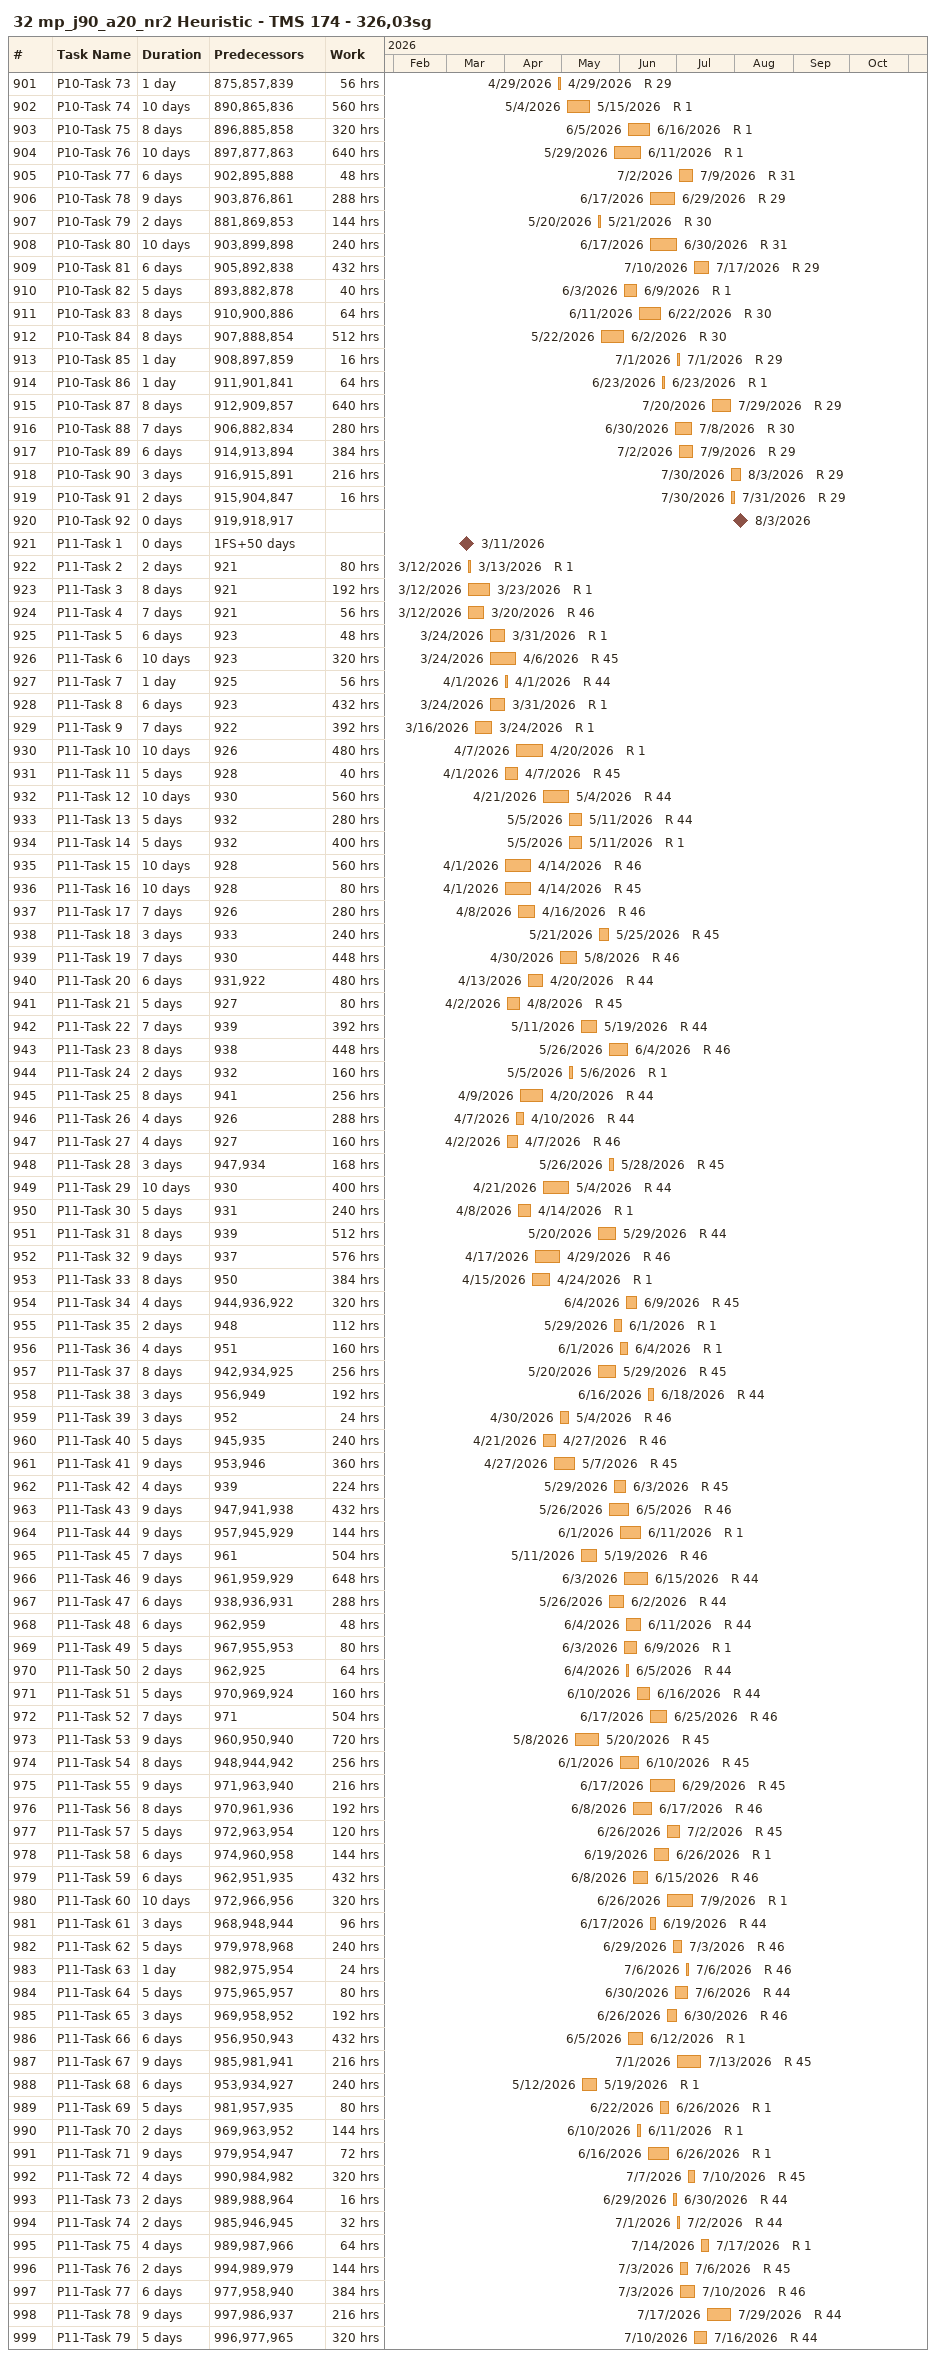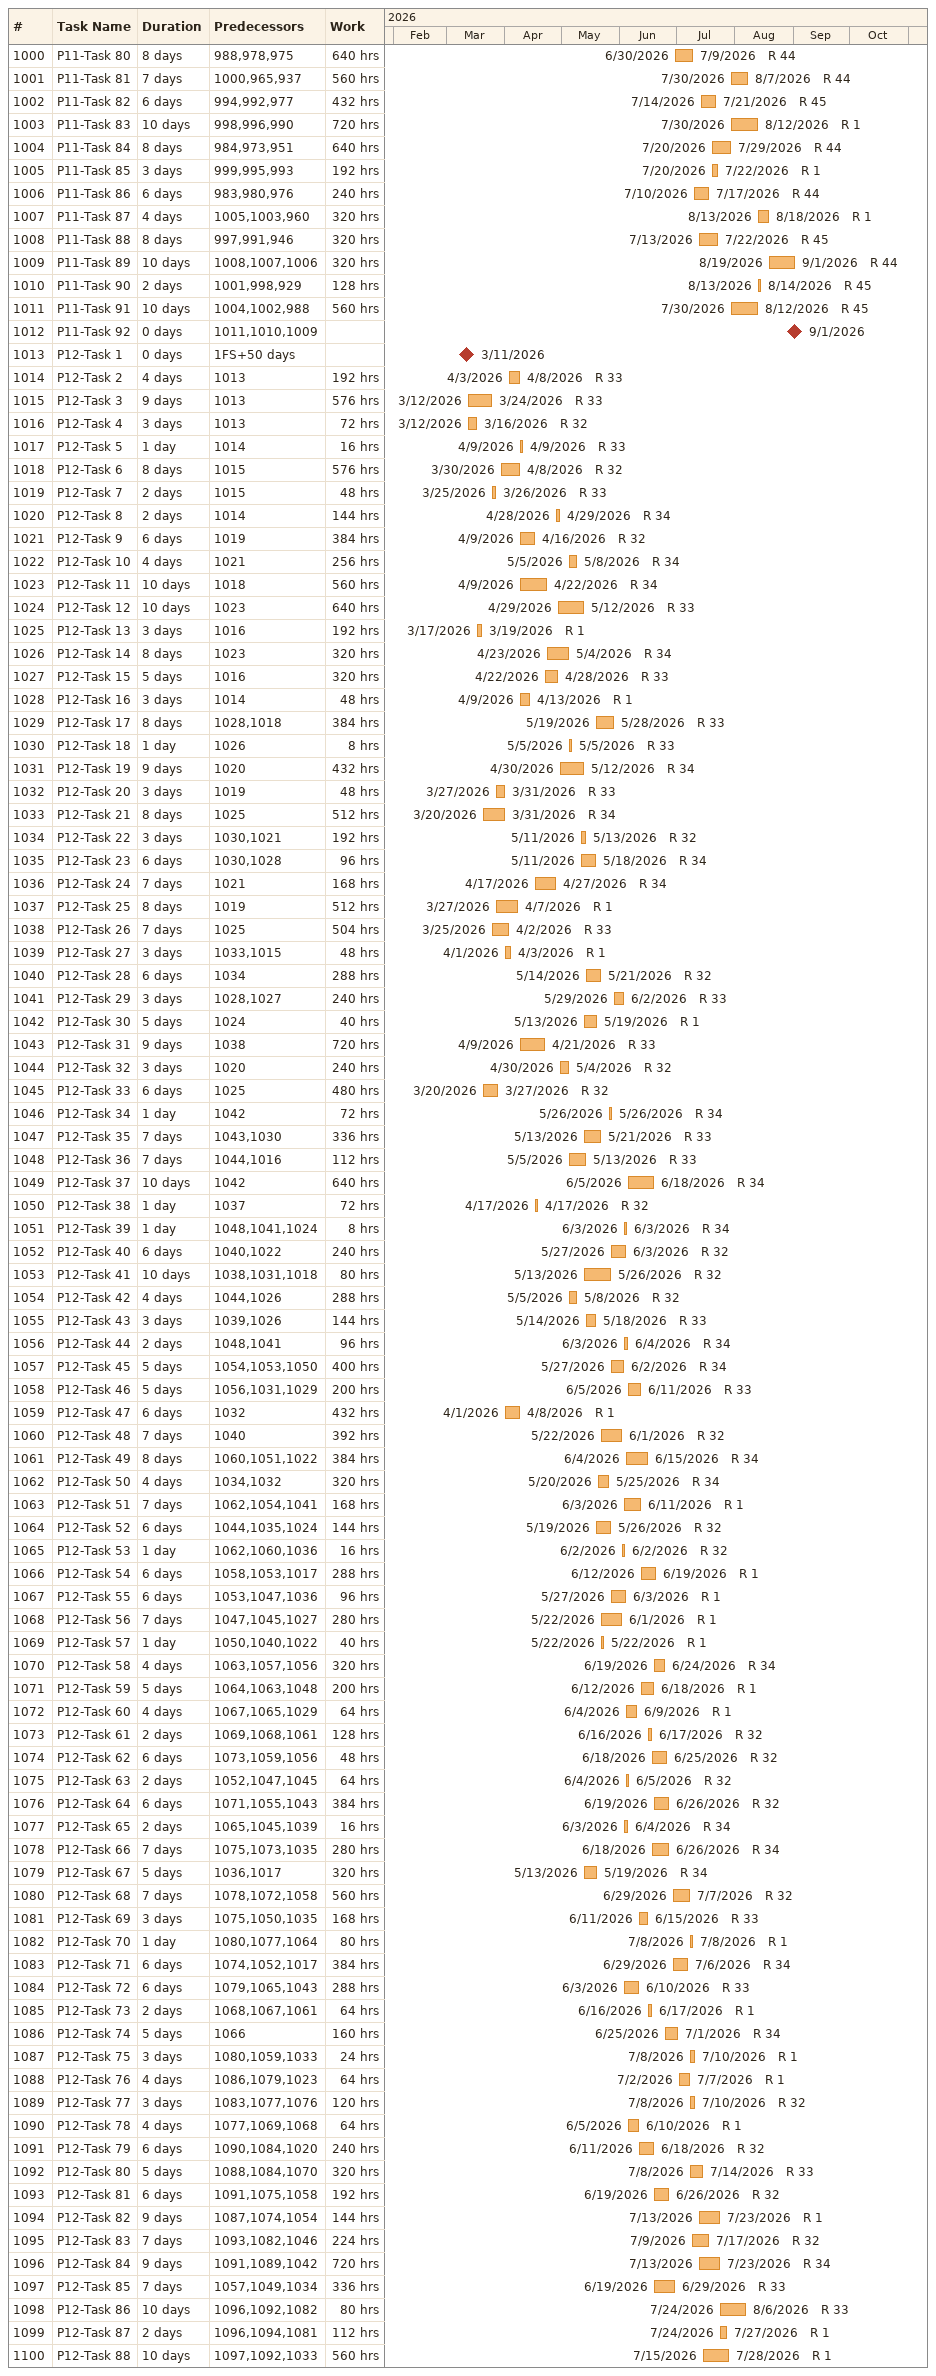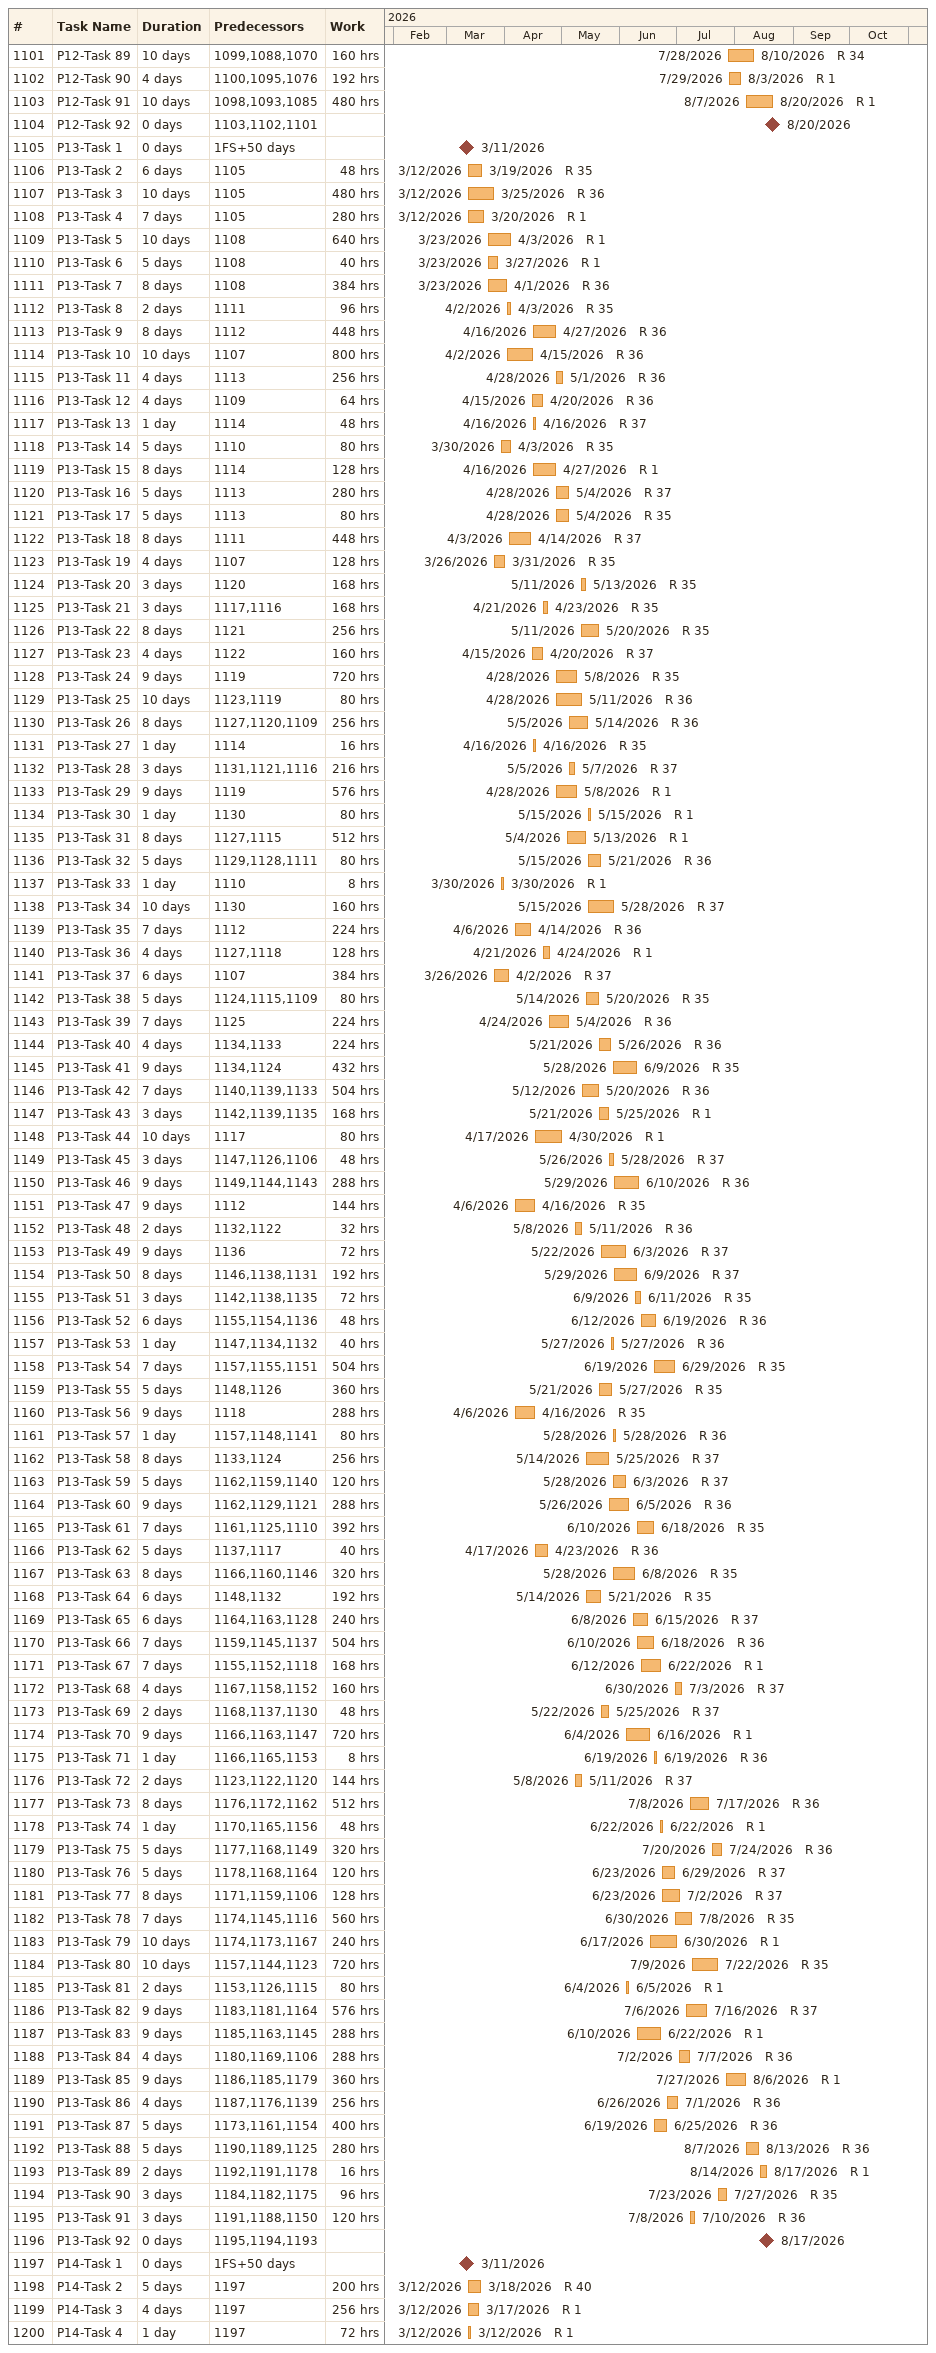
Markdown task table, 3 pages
32 mp_j90_a20_nr2 Heuristic - TMS 174 - 326,03sg

| ID | Task | Duration | Start | Finish | Predecessors | Resources | Work (h) |
|---|---|---|---|---|---|---|---|
| 901 | P10-Task 73 | 1d | 2026-04-29 | 2026-04-29 | 875, 857, 839 | R 29 | 56 |
| 902 | P10-Task 74 | 10d | 2026-05-04 | 2026-05-15 | 890, 865, 836 | R 1 | 560 |
| 903 | P10-Task 75 | 8d | 2026-06-05 | 2026-06-16 | 896, 885, 858 | R 1 | 320 |
| 904 | P10-Task 76 | 10d | 2026-05-29 | 2026-06-11 | 897, 877, 863 | R 1 | 640 |
| 905 | P10-Task 77 | 6d | 2026-07-02 | 2026-07-09 | 902, 895, 888 | R 31 | 48 |
| 906 | P10-Task 78 | 9d | 2026-06-17 | 2026-06-29 | 903, 876, 861 | R 29 | 288 |
| 907 | P10-Task 79 | 2d | 2026-05-20 | 2026-05-21 | 881, 869, 853 | R 30 | 144 |
| 908 | P10-Task 80 | 10d | 2026-06-17 | 2026-06-30 | 903, 899, 898 | R 31 | 240 |
| 909 | P10-Task 81 | 6d | 2026-07-10 | 2026-07-17 | 905, 892, 838 | R 29 | 432 |
| 910 | P10-Task 82 | 5d | 2026-06-03 | 2026-06-09 | 893, 882, 878 | R 1 | 40 |
| 911 | P10-Task 83 | 8d | 2026-06-11 | 2026-06-22 | 910, 900, 886 | R 30 | 64 |
| 912 | P10-Task 84 | 8d | 2026-05-22 | 2026-06-02 | 907, 888, 854 | R 30 | 512 |
| 913 | P10-Task 85 | 1d | 2026-07-01 | 2026-07-01 | 908, 897, 859 | R 29 | 16 |
| 914 | P10-Task 86 | 1d | 2026-06-23 | 2026-06-23 | 911, 901, 841 | R 1 | 64 |
| 915 | P10-Task 87 | 8d | 2026-07-20 | 2026-07-29 | 912, 909, 857 | R 29 | 640 |
| 916 | P10-Task 88 | 7d | 2026-06-30 | 2026-07-08 | 906, 882, 834 | R 30 | 280 |
| 917 | P10-Task 89 | 6d | 2026-07-02 | 2026-07-09 | 914, 913, 894 | R 29 | 384 |
| 918 | P10-Task 90 | 3d | 2026-07-30 | 2026-08-03 | 916, 915, 891 | R 29 | 216 |
| 919 | P10-Task 91 | 2d | 2026-07-30 | 2026-07-31 | 915, 904, 847 | R 29 | 16 |
| 920 | P10-Task 92 | 0d | 2026-08-03 | 2026-08-03 | 919, 918, 917 |  |  |
| 921 | P11-Task 1 | 0d | 2026-03-11 | 2026-03-11 | 1FS+50d |  |  |
| 922 | P11-Task 2 | 2d | 2026-03-12 | 2026-03-13 | 921 | R 1 | 80 |
| 923 | P11-Task 3 | 8d | 2026-03-12 | 2026-03-23 | 921 | R 1 | 192 |
| 924 | P11-Task 4 | 7d | 2026-03-12 | 2026-03-20 | 921 | R 46 | 56 |
| 925 | P11-Task 5 | 6d | 2026-03-24 | 2026-03-31 | 923 | R 1 | 48 |
| 926 | P11-Task 6 | 10d | 2026-03-24 | 2026-04-06 | 923 | R 45 | 320 |
| 927 | P11-Task 7 | 1d | 2026-04-01 | 2026-04-01 | 925 | R 44 | 56 |
| 928 | P11-Task 8 | 6d | 2026-03-24 | 2026-03-31 | 923 | R 1 | 432 |
| 929 | P11-Task 9 | 7d | 2026-03-16 | 2026-03-24 | 922 | R 1 | 392 |
| 930 | P11-Task 10 | 10d | 2026-04-07 | 2026-04-20 | 926 | R 1 | 480 |
| 931 | P11-Task 11 | 5d | 2026-04-01 | 2026-04-07 | 928 | R 45 | 40 |
| 932 | P11-Task 12 | 10d | 2026-04-21 | 2026-05-04 | 930 | R 44 | 560 |
| 933 | P11-Task 13 | 5d | 2026-05-05 | 2026-05-11 | 932 | R 44 | 280 |
| 934 | P11-Task 14 | 5d | 2026-05-05 | 2026-05-11 | 932 | R 1 | 400 |
| 935 | P11-Task 15 | 10d | 2026-04-01 | 2026-04-14 | 928 | R 46 | 560 |
| 936 | P11-Task 16 | 10d | 2026-04-01 | 2026-04-14 | 928 | R 45 | 80 |
| 937 | P11-Task 17 | 7d | 2026-04-08 | 2026-04-16 | 926 | R 46 | 280 |
| 938 | P11-Task 18 | 3d | 2026-05-21 | 2026-05-25 | 933 | R 45 | 240 |
| 939 | P11-Task 19 | 7d | 2026-04-30 | 2026-05-08 | 930 | R 46 | 448 |
| 940 | P11-Task 20 | 6d | 2026-04-13 | 2026-04-20 | 931, 922 | R 44 | 480 |
| 941 | P11-Task 21 | 5d | 2026-04-02 | 2026-04-08 | 927 | R 45 | 80 |
| 942 | P11-Task 22 | 7d | 2026-05-11 | 2026-05-19 | 939 | R 44 | 392 |
| 943 | P11-Task 23 | 8d | 2026-05-26 | 2026-06-04 | 938 | R 46 | 448 |
| 944 | P11-Task 24 | 2d | 2026-05-05 | 2026-05-06 | 932 | R 1 | 160 |
| 945 | P11-Task 25 | 8d | 2026-04-09 | 2026-04-20 | 941 | R 44 | 256 |
| 946 | P11-Task 26 | 4d | 2026-04-07 | 2026-04-10 | 926 | R 44 | 288 |
| 947 | P11-Task 27 | 4d | 2026-04-02 | 2026-04-07 | 927 | R 46 | 160 |
| 948 | P11-Task 28 | 3d | 2026-05-26 | 2026-05-28 | 947, 934 | R 45 | 168 |
| 949 | P11-Task 29 | 10d | 2026-04-21 | 2026-05-04 | 930 | R 44 | 400 |
| 950 | P11-Task 30 | 5d | 2026-04-08 | 2026-04-14 | 931 | R 1 | 240 |
| 951 | P11-Task 31 | 8d | 2026-05-20 | 2026-05-29 | 939 | R 44 | 512 |
| 952 | P11-Task 32 | 9d | 2026-04-17 | 2026-04-29 | 937 | R 46 | 576 |
| 953 | P11-Task 33 | 8d | 2026-04-15 | 2026-04-24 | 950 | R 1 | 384 |
| 954 | P11-Task 34 | 4d | 2026-06-04 | 2026-06-09 | 944, 936, 922 | R 45 | 320 |
| 955 | P11-Task 35 | 2d | 2026-05-29 | 2026-06-01 | 948 | R 1 | 112 |
| 956 | P11-Task 36 | 4d | 2026-06-01 | 2026-06-04 | 951 | R 1 | 160 |
| 957 | P11-Task 37 | 8d | 2026-05-20 | 2026-05-29 | 942, 934, 925 | R 45 | 256 |
| 958 | P11-Task 38 | 3d | 2026-06-16 | 2026-06-18 | 956, 949 | R 44 | 192 |
| 959 | P11-Task 39 | 3d | 2026-04-30 | 2026-05-04 | 952 | R 46 | 24 |
| 960 | P11-Task 40 | 5d | 2026-04-21 | 2026-04-27 | 945, 935 | R 46 | 240 |
| 961 | P11-Task 41 | 9d | 2026-04-27 | 2026-05-07 | 953, 946 | R 45 | 360 |
| 962 | P11-Task 42 | 4d | 2026-05-29 | 2026-06-03 | 939 | R 45 | 224 |
| 963 | P11-Task 43 | 9d | 2026-05-26 | 2026-06-05 | 947, 941, 938 | R 46 | 432 |
| 964 | P11-Task 44 | 9d | 2026-06-01 | 2026-06-11 | 957, 945, 929 | R 1 | 144 |
| 965 | P11-Task 45 | 7d | 2026-05-11 | 2026-05-19 | 961 | R 46 | 504 |
| 966 | P11-Task 46 | 9d | 2026-06-03 | 2026-06-15 | 961, 959, 929 | R 44 | 648 |
| 967 | P11-Task 47 | 6d | 2026-05-26 | 2026-06-02 | 938, 936, 931 | R 44 | 288 |
| 968 | P11-Task 48 | 6d | 2026-06-04 | 2026-06-11 | 962, 959 | R 44 | 48 |
| 969 | P11-Task 49 | 5d | 2026-06-03 | 2026-06-09 | 967, 955, 953 | R 1 | 80 |
| 970 | P11-Task 50 | 2d | 2026-06-04 | 2026-06-05 | 962, 925 | R 44 | 64 |
| 971 | P11-Task 51 | 5d | 2026-06-10 | 2026-06-16 | 970, 969, 924 | R 44 | 160 |
| 972 | P11-Task 52 | 7d | 2026-06-17 | 2026-06-25 | 971 | R 46 | 504 |
| 973 | P11-Task 53 | 9d | 2026-05-08 | 2026-05-20 | 960, 950, 940 | R 45 | 720 |
| 974 | P11-Task 54 | 8d | 2026-06-01 | 2026-06-10 | 948, 944, 942 | R 45 | 256 |
| 975 | P11-Task 55 | 9d | 2026-06-17 | 2026-06-29 | 971, 963, 940 | R 45 | 216 |
| 976 | P11-Task 56 | 8d | 2026-06-08 | 2026-06-17 | 970, 961, 936 | R 46 | 192 |
| 977 | P11-Task 57 | 5d | 2026-06-26 | 2026-07-02 | 972, 963, 954 | R 45 | 120 |
| 978 | P11-Task 58 | 6d | 2026-06-19 | 2026-06-26 | 974, 960, 958 | R 1 | 144 |
| 979 | P11-Task 59 | 6d | 2026-06-08 | 2026-06-15 | 962, 951, 935 | R 46 | 432 |
| 980 | P11-Task 60 | 10d | 2026-06-26 | 2026-07-09 | 972, 966, 956 | R 1 | 320 |
| 981 | P11-Task 61 | 3d | 2026-06-17 | 2026-06-19 | 968, 948, 944 | R 44 | 96 |
| 982 | P11-Task 62 | 5d | 2026-06-29 | 2026-07-03 | 979, 978, 968 | R 46 | 240 |
| 983 | P11-Task 63 | 1d | 2026-07-06 | 2026-07-06 | 982, 975, 954 | R 46 | 24 |
| 984 | P11-Task 64 | 5d | 2026-06-30 | 2026-07-06 | 975, 965, 957 | R 44 | 80 |
| 985 | P11-Task 65 | 3d | 2026-06-26 | 2026-06-30 | 969, 958, 952 | R 46 | 192 |
| 986 | P11-Task 66 | 6d | 2026-06-05 | 2026-06-12 | 956, 950, 943 | R 1 | 432 |
| 987 | P11-Task 67 | 9d | 2026-07-01 | 2026-07-13 | 985, 981, 941 | R 45 | 216 |
| 988 | P11-Task 68 | 6d | 2026-05-12 | 2026-05-19 | 953, 934, 927 | R 1 | 240 |
| 989 | P11-Task 69 | 5d | 2026-06-22 | 2026-06-26 | 981, 957, 935 | R 1 | 80 |
| 990 | P11-Task 70 | 2d | 2026-06-10 | 2026-06-11 | 969, 963, 952 | R 1 | 144 |
| 991 | P11-Task 71 | 9d | 2026-06-16 | 2026-06-26 | 979, 954, 947 | R 1 | 72 |
| 992 | P11-Task 72 | 4d | 2026-07-07 | 2026-07-10 | 990, 984, 982 | R 45 | 320 |
| 993 | P11-Task 73 | 2d | 2026-06-29 | 2026-06-30 | 989, 988, 964 | R 44 | 16 |
| 994 | P11-Task 74 | 2d | 2026-07-01 | 2026-07-02 | 985, 946, 945 | R 44 | 32 |
| 995 | P11-Task 75 | 4d | 2026-07-14 | 2026-07-17 | 989, 987, 966 | R 1 | 64 |
| 996 | P11-Task 76 | 2d | 2026-07-03 | 2026-07-06 | 994, 989, 979 | R 45 | 144 |
| 997 | P11-Task 77 | 6d | 2026-07-03 | 2026-07-10 | 977, 958, 940 | R 46 | 384 |
| 998 | P11-Task 78 | 9d | 2026-07-17 | 2026-07-29 | 997, 986, 937 | R 44 | 216 |
| 999 | P11-Task 79 | 5d | 2026-07-10 | 2026-07-16 | 996, 977, 965 | R 44 | 320 |
| 1000 | P11-Task 80 | 8d | 2026-06-30 | 2026-07-09 | 988, 978, 975 | R 44 | 640 |
| 1001 | P11-Task 81 | 7d | 2026-07-30 | 2026-08-07 | 1000, 965, 937 | R 44 | 560 |
| 1002 | P11-Task 82 | 6d | 2026-07-14 | 2026-07-21 | 994, 992, 977 | R 45 | 432 |
| 1003 | P11-Task 83 | 10d | 2026-07-30 | 2026-08-12 | 998, 996, 990 | R 1 | 720 |
| 1004 | P11-Task 84 | 8d | 2026-07-20 | 2026-07-29 | 984, 973, 951 | R 44 | 640 |
| 1005 | P11-Task 85 | 3d | 2026-07-20 | 2026-07-22 | 999, 995, 993 | R 1 | 192 |
| 1006 | P11-Task 86 | 6d | 2026-07-10 | 2026-07-17 | 983, 980, 976 | R 44 | 240 |
| 1007 | P11-Task 87 | 4d | 2026-08-13 | 2026-08-18 | 1005, 1003, 960 | R 1 | 320 |
| 1008 | P11-Task 88 | 8d | 2026-07-13 | 2026-07-22 | 997, 991, 946 | R 45 | 320 |
| 1009 | P11-Task 89 | 10d | 2026-08-19 | 2026-09-01 | 1008, 1007, 1006 | R 44 | 320 |
| 1010 | P11-Task 90 | 2d | 2026-08-13 | 2026-08-14 | 1001, 998, 929 | R 45 | 128 |
| 1011 | P11-Task 91 | 10d | 2026-07-30 | 2026-08-12 | 1004, 1002, 988 | R 45 | 560 |
| 1012 | P11-Task 92 | 0d | 2026-09-01 | 2026-09-01 | 1011, 1010, 1009 |  |  |
| 1013 | P12-Task 1 | 0d | 2026-03-11 | 2026-03-11 | 1FS+50d |  |  |
| 1014 | P12-Task 2 | 4d | 2026-04-03 | 2026-04-08 | 1013 | R 33 | 192 |
| 1015 | P12-Task 3 | 9d | 2026-03-12 | 2026-03-24 | 1013 | R 33 | 576 |
| 1016 | P12-Task 4 | 3d | 2026-03-12 | 2026-03-16 | 1013 | R 32 | 72 |
| 1017 | P12-Task 5 | 1d | 2026-04-09 | 2026-04-09 | 1014 | R 33 | 16 |
| 1018 | P12-Task 6 | 8d | 2026-03-30 | 2026-04-08 | 1015 | R 32 | 576 |
| 1019 | P12-Task 7 | 2d | 2026-03-25 | 2026-03-26 | 1015 | R 33 | 48 |
| 1020 | P12-Task 8 | 2d | 2026-04-28 | 2026-04-29 | 1014 | R 34 | 144 |
| 1021 | P12-Task 9 | 6d | 2026-04-09 | 2026-04-16 | 1019 | R 32 | 384 |
| 1022 | P12-Task 10 | 4d | 2026-05-05 | 2026-05-08 | 1021 | R 34 | 256 |
| 1023 | P12-Task 11 | 10d | 2026-04-09 | 2026-04-22 | 1018 | R 34 | 560 |
| 1024 | P12-Task 12 | 10d | 2026-04-29 | 2026-05-12 | 1023 | R 33 | 640 |
| 1025 | P12-Task 13 | 3d | 2026-03-17 | 2026-03-19 | 1016 | R 1 | 192 |
| 1026 | P12-Task 14 | 8d | 2026-04-23 | 2026-05-04 | 1023 | R 34 | 320 |
| 1027 | P12-Task 15 | 5d | 2026-04-22 | 2026-04-28 | 1016 | R 33 | 320 |
| 1028 | P12-Task 16 | 3d | 2026-04-09 | 2026-04-13 | 1014 | R 1 | 48 |
| 1029 | P12-Task 17 | 8d | 2026-05-19 | 2026-05-28 | 1028, 1018 | R 33 | 384 |
| 1030 | P12-Task 18 | 1d | 2026-05-05 | 2026-05-05 | 1026 | R 33 | 8 |
| 1031 | P12-Task 19 | 9d | 2026-04-30 | 2026-05-12 | 1020 | R 34 | 432 |
| 1032 | P12-Task 20 | 3d | 2026-03-27 | 2026-03-31 | 1019 | R 33 | 48 |
| 1033 | P12-Task 21 | 8d | 2026-03-20 | 2026-03-31 | 1025 | R 34 | 512 |
| 1034 | P12-Task 22 | 3d | 2026-05-11 | 2026-05-13 | 1030, 1021 | R 32 | 192 |
| 1035 | P12-Task 23 | 6d | 2026-05-11 | 2026-05-18 | 1030, 1028 | R 34 | 96 |
| 1036 | P12-Task 24 | 7d | 2026-04-17 | 2026-04-27 | 1021 | R 34 | 168 |
| 1037 | P12-Task 25 | 8d | 2026-03-27 | 2026-04-07 | 1019 | R 1 | 512 |
| 1038 | P12-Task 26 | 7d | 2026-03-25 | 2026-04-02 | 1025 | R 33 | 504 |
| 1039 | P12-Task 27 | 3d | 2026-04-01 | 2026-04-03 | 1033, 1015 | R 1 | 48 |
| 1040 | P12-Task 28 | 6d | 2026-05-14 | 2026-05-21 | 1034 | R 32 | 288 |
| 1041 | P12-Task 29 | 3d | 2026-05-29 | 2026-06-02 | 1028, 1027 | R 33 | 240 |
| 1042 | P12-Task 30 | 5d | 2026-05-13 | 2026-05-19 | 1024 | R 1 | 40 |
| 1043 | P12-Task 31 | 9d | 2026-04-09 | 2026-04-21 | 1038 | R 33 | 720 |
| 1044 | P12-Task 32 | 3d | 2026-04-30 | 2026-05-04 | 1020 | R 32 | 240 |
| 1045 | P12-Task 33 | 6d | 2026-03-20 | 2026-03-27 | 1025 | R 32 | 480 |
| 1046 | P12-Task 34 | 1d | 2026-05-26 | 2026-05-26 | 1042 | R 34 | 72 |
| 1047 | P12-Task 35 | 7d | 2026-05-13 | 2026-05-21 | 1043, 1030 | R 33 | 336 |
| 1048 | P12-Task 36 | 7d | 2026-05-05 | 2026-05-13 | 1044, 1016 | R 33 | 112 |
| 1049 | P12-Task 37 | 10d | 2026-06-05 | 2026-06-18 | 1042 | R 34 | 640 |
| 1050 | P12-Task 38 | 1d | 2026-04-17 | 2026-04-17 | 1037 | R 32 | 72 |
| 1051 | P12-Task 39 | 1d | 2026-06-03 | 2026-06-03 | 1048, 1041, 1024 | R 34 | 8 |
| 1052 | P12-Task 40 | 6d | 2026-05-27 | 2026-06-03 | 1040, 1022 | R 32 | 240 |
| 1053 | P12-Task 41 | 10d | 2026-05-13 | 2026-05-26 | 1038, 1031, 1018 | R 32 | 80 |
| 1054 | P12-Task 42 | 4d | 2026-05-05 | 2026-05-08 | 1044, 1026 | R 32 | 288 |
| 1055 | P12-Task 43 | 3d | 2026-05-14 | 2026-05-18 | 1039, 1026 | R 33 | 144 |
| 1056 | P12-Task 44 | 2d | 2026-06-03 | 2026-06-04 | 1048, 1041 | R 34 | 96 |
| 1057 | P12-Task 45 | 5d | 2026-05-27 | 2026-06-02 | 1054, 1053, 1050 | R 34 | 400 |
| 1058 | P12-Task 46 | 5d | 2026-06-05 | 2026-06-11 | 1056, 1031, 1029 | R 33 | 200 |
| 1059 | P12-Task 47 | 6d | 2026-04-01 | 2026-04-08 | 1032 | R 1 | 432 |
| 1060 | P12-Task 48 | 7d | 2026-05-22 | 2026-06-01 | 1040 | R 32 | 392 |
| 1061 | P12-Task 49 | 8d | 2026-06-04 | 2026-06-15 | 1060, 1051, 1022 | R 34 | 384 |
| 1062 | P12-Task 50 | 4d | 2026-05-20 | 2026-05-25 | 1034, 1032 | R 34 | 320 |
| 1063 | P12-Task 51 | 7d | 2026-06-03 | 2026-06-11 | 1062, 1054, 1041 | R 1 | 168 |
| 1064 | P12-Task 52 | 6d | 2026-05-19 | 2026-05-26 | 1044, 1035, 1024 | R 32 | 144 |
| 1065 | P12-Task 53 | 1d | 2026-06-02 | 2026-06-02 | 1062, 1060, 1036 | R 32 | 16 |
| 1066 | P12-Task 54 | 6d | 2026-06-12 | 2026-06-19 | 1058, 1053, 1017 | R 1 | 288 |
| 1067 | P12-Task 55 | 6d | 2026-05-27 | 2026-06-03 | 1053, 1047, 1036 | R 1 | 96 |
| 1068 | P12-Task 56 | 7d | 2026-05-22 | 2026-06-01 | 1047, 1045, 1027 | R 1 | 280 |
| 1069 | P12-Task 57 | 1d | 2026-05-22 | 2026-05-22 | 1050, 1040, 1022 | R 1 | 40 |
| 1070 | P12-Task 58 | 4d | 2026-06-19 | 2026-06-24 | 1063, 1057, 1056 | R 34 | 320 |
| 1071 | P12-Task 59 | 5d | 2026-06-12 | 2026-06-18 | 1064, 1063, 1048 | R 1 | 200 |
| 1072 | P12-Task 60 | 4d | 2026-06-04 | 2026-06-09 | 1067, 1065, 1029 | R 1 | 64 |
| 1073 | P12-Task 61 | 2d | 2026-06-16 | 2026-06-17 | 1069, 1068, 1061 | R 32 | 128 |
| 1074 | P12-Task 62 | 6d | 2026-06-18 | 2026-06-25 | 1073, 1059, 1056 | R 32 | 48 |
| 1075 | P12-Task 63 | 2d | 2026-06-04 | 2026-06-05 | 1052, 1047, 1045 | R 32 | 64 |
| 1076 | P12-Task 64 | 6d | 2026-06-19 | 2026-06-26 | 1071, 1055, 1043 | R 32 | 384 |
| 1077 | P12-Task 65 | 2d | 2026-06-03 | 2026-06-04 | 1065, 1045, 1039 | R 34 | 16 |
| 1078 | P12-Task 66 | 7d | 2026-06-18 | 2026-06-26 | 1075, 1073, 1035 | R 34 | 280 |
| 1079 | P12-Task 67 | 5d | 2026-05-13 | 2026-05-19 | 1036, 1017 | R 34 | 320 |
| 1080 | P12-Task 68 | 7d | 2026-06-29 | 2026-07-07 | 1078, 1072, 1058 | R 32 | 560 |
| 1081 | P12-Task 69 | 3d | 2026-06-11 | 2026-06-15 | 1075, 1050, 1035 | R 33 | 168 |
| 1082 | P12-Task 70 | 1d | 2026-07-08 | 2026-07-08 | 1080, 1077, 1064 | R 1 | 80 |
| 1083 | P12-Task 71 | 6d | 2026-06-29 | 2026-07-06 | 1074, 1052, 1017 | R 34 | 384 |
| 1084 | P12-Task 72 | 6d | 2026-06-03 | 2026-06-10 | 1079, 1065, 1043 | R 33 | 288 |
| 1085 | P12-Task 73 | 2d | 2026-06-16 | 2026-06-17 | 1068, 1067, 1061 | R 1 | 64 |
| 1086 | P12-Task 74 | 5d | 2026-06-25 | 2026-07-01 | 1066 | R 34 | 160 |
| 1087 | P12-Task 75 | 3d | 2026-07-08 | 2026-07-10 | 1080, 1059, 1033 | R 1 | 24 |
| 1088 | P12-Task 76 | 4d | 2026-07-02 | 2026-07-07 | 1086, 1079, 1023 | R 1 | 64 |
| 1089 | P12-Task 77 | 3d | 2026-07-08 | 2026-07-10 | 1083, 1077, 1076 | R 32 | 120 |
| 1090 | P12-Task 78 | 4d | 2026-06-05 | 2026-06-10 | 1077, 1069, 1068 | R 1 | 64 |
| 1091 | P12-Task 79 | 6d | 2026-06-11 | 2026-06-18 | 1090, 1084, 1020 | R 32 | 240 |
| 1092 | P12-Task 80 | 5d | 2026-07-08 | 2026-07-14 | 1088, 1084, 1070 | R 33 | 320 |
| 1093 | P12-Task 81 | 6d | 2026-06-19 | 2026-06-26 | 1091, 1075, 1058 | R 32 | 192 |
| 1094 | P12-Task 82 | 9d | 2026-07-13 | 2026-07-23 | 1087, 1074, 1054 | R 1 | 144 |
| 1095 | P12-Task 83 | 7d | 2026-07-09 | 2026-07-17 | 1093, 1082, 1046 | R 32 | 224 |
| 1096 | P12-Task 84 | 9d | 2026-07-13 | 2026-07-23 | 1091, 1089, 1042 | R 34 | 720 |
| 1097 | P12-Task 85 | 7d | 2026-06-19 | 2026-06-29 | 1057, 1049, 1034 | R 33 | 336 |
| 1098 | P12-Task 86 | 10d | 2026-07-24 | 2026-08-06 | 1096, 1092, 1082 | R 33 | 80 |
| 1099 | P12-Task 87 | 2d | 2026-07-24 | 2026-07-27 | 1096, 1094, 1081 | R 1 | 112 |
| 1100 | P12-Task 88 | 10d | 2026-07-15 | 2026-07-28 | 1097, 1092, 1033 | R 1 | 560 |
| 1101 | P12-Task 89 | 10d | 2026-07-28 | 2026-08-10 | 1099, 1088, 1070 | R 34 | 160 |
| 1102 | P12-Task 90 | 4d | 2026-07-29 | 2026-08-03 | 1100, 1095, 1076 | R 1 | 192 |
| 1103 | P12-Task 91 | 10d | 2026-08-07 | 2026-08-20 | 1098, 1093, 1085 | R 1 | 480 |
| 1104 | P12-Task 92 | 0d | 2026-08-20 | 2026-08-20 | 1103, 1102, 1101 |  |  |
| 1105 | P13-Task 1 | 0d | 2026-03-11 | 2026-03-11 | 1FS+50d |  |  |
| 1106 | P13-Task 2 | 6d | 2026-03-12 | 2026-03-19 | 1105 | R 35 | 48 |
| 1107 | P13-Task 3 | 10d | 2026-03-12 | 2026-03-25 | 1105 | R 36 | 480 |
| 1108 | P13-Task 4 | 7d | 2026-03-12 | 2026-03-20 | 1105 | R 1 | 280 |
| 1109 | P13-Task 5 | 10d | 2026-03-23 | 2026-04-03 | 1108 | R 1 | 640 |
| 1110 | P13-Task 6 | 5d | 2026-03-23 | 2026-03-27 | 1108 | R 1 | 40 |
| 1111 | P13-Task 7 | 8d | 2026-03-23 | 2026-04-01 | 1108 | R 36 | 384 |
| 1112 | P13-Task 8 | 2d | 2026-04-02 | 2026-04-03 | 1111 | R 35 | 96 |
| 1113 | P13-Task 9 | 8d | 2026-04-16 | 2026-04-27 | 1112 | R 36 | 448 |
| 1114 | P13-Task 10 | 10d | 2026-04-02 | 2026-04-15 | 1107 | R 36 | 800 |
| 1115 | P13-Task 11 | 4d | 2026-04-28 | 2026-05-01 | 1113 | R 36 | 256 |
| 1116 | P13-Task 12 | 4d | 2026-04-15 | 2026-04-20 | 1109 | R 36 | 64 |
| 1117 | P13-Task 13 | 1d | 2026-04-16 | 2026-04-16 | 1114 | R 37 | 48 |
| 1118 | P13-Task 14 | 5d | 2026-03-30 | 2026-04-03 | 1110 | R 35 | 80 |
| 1119 | P13-Task 15 | 8d | 2026-04-16 | 2026-04-27 | 1114 | R 1 | 128 |
| 1120 | P13-Task 16 | 5d | 2026-04-28 | 2026-05-04 | 1113 | R 37 | 280 |
| 1121 | P13-Task 17 | 5d | 2026-04-28 | 2026-05-04 | 1113 | R 35 | 80 |
| 1122 | P13-Task 18 | 8d | 2026-04-03 | 2026-04-14 | 1111 | R 37 | 448 |
| 1123 | P13-Task 19 | 4d | 2026-03-26 | 2026-03-31 | 1107 | R 35 | 128 |
| 1124 | P13-Task 20 | 3d | 2026-05-11 | 2026-05-13 | 1120 | R 35 | 168 |
| 1125 | P13-Task 21 | 3d | 2026-04-21 | 2026-04-23 | 1117, 1116 | R 35 | 168 |
| 1126 | P13-Task 22 | 8d | 2026-05-11 | 2026-05-20 | 1121 | R 35 | 256 |
| 1127 | P13-Task 23 | 4d | 2026-04-15 | 2026-04-20 | 1122 | R 37 | 160 |
| 1128 | P13-Task 24 | 9d | 2026-04-28 | 2026-05-08 | 1119 | R 35 | 720 |
| 1129 | P13-Task 25 | 10d | 2026-04-28 | 2026-05-11 | 1123, 1119 | R 36 | 80 |
| 1130 | P13-Task 26 | 8d | 2026-05-05 | 2026-05-14 | 1127, 1120, 1109 | R 36 | 256 |
| 1131 | P13-Task 27 | 1d | 2026-04-16 | 2026-04-16 | 1114 | R 35 | 16 |
| 1132 | P13-Task 28 | 3d | 2026-05-05 | 2026-05-07 | 1131, 1121, 1116 | R 37 | 216 |
| 1133 | P13-Task 29 | 9d | 2026-04-28 | 2026-05-08 | 1119 | R 1 | 576 |
| 1134 | P13-Task 30 | 1d | 2026-05-15 | 2026-05-15 | 1130 | R 1 | 80 |
| 1135 | P13-Task 31 | 8d | 2026-05-04 | 2026-05-13 | 1127, 1115 | R 1 | 512 |
| 1136 | P13-Task 32 | 5d | 2026-05-15 | 2026-05-21 | 1129, 1128, 1111 | R 36 | 80 |
| 1137 | P13-Task 33 | 1d | 2026-03-30 | 2026-03-30 | 1110 | R 1 | 8 |
| 1138 | P13-Task 34 | 10d | 2026-05-15 | 2026-05-28 | 1130 | R 37 | 160 |
| 1139 | P13-Task 35 | 7d | 2026-04-06 | 2026-04-14 | 1112 | R 36 | 224 |
| 1140 | P13-Task 36 | 4d | 2026-04-21 | 2026-04-24 | 1127, 1118 | R 1 | 128 |
| 1141 | P13-Task 37 | 6d | 2026-03-26 | 2026-04-02 | 1107 | R 37 | 384 |
| 1142 | P13-Task 38 | 5d | 2026-05-14 | 2026-05-20 | 1124, 1115, 1109 | R 35 | 80 |
| 1143 | P13-Task 39 | 7d | 2026-04-24 | 2026-05-04 | 1125 | R 36 | 224 |
| 1144 | P13-Task 40 | 4d | 2026-05-21 | 2026-05-26 | 1134, 1133 | R 36 | 224 |
| 1145 | P13-Task 41 | 9d | 2026-05-28 | 2026-06-09 | 1134, 1124 | R 35 | 432 |
| 1146 | P13-Task 42 | 7d | 2026-05-12 | 2026-05-20 | 1140, 1139, 1133 | R 36 | 504 |
| 1147 | P13-Task 43 | 3d | 2026-05-21 | 2026-05-25 | 1142, 1139, 1135 | R 1 | 168 |
| 1148 | P13-Task 44 | 10d | 2026-04-17 | 2026-04-30 | 1117 | R 1 | 80 |
| 1149 | P13-Task 45 | 3d | 2026-05-26 | 2026-05-28 | 1147, 1126, 1106 | R 37 | 48 |
| 1150 | P13-Task 46 | 9d | 2026-05-29 | 2026-06-10 | 1149, 1144, 1143 | R 36 | 288 |
| 1151 | P13-Task 47 | 9d | 2026-04-06 | 2026-04-16 | 1112 | R 35 | 144 |
| 1152 | P13-Task 48 | 2d | 2026-05-08 | 2026-05-11 | 1132, 1122 | R 36 | 32 |
| 1153 | P13-Task 49 | 9d | 2026-05-22 | 2026-06-03 | 1136 | R 37 | 72 |
| 1154 | P13-Task 50 | 8d | 2026-05-29 | 2026-06-09 | 1146, 1138, 1131 | R 37 | 192 |
| 1155 | P13-Task 51 | 3d | 2026-06-09 | 2026-06-11 | 1142, 1138, 1135 | R 35 | 72 |
| 1156 | P13-Task 52 | 6d | 2026-06-12 | 2026-06-19 | 1155, 1154, 1136 | R 36 | 48 |
| 1157 | P13-Task 53 | 1d | 2026-05-27 | 2026-05-27 | 1147, 1134, 1132 | R 36 | 40 |
| 1158 | P13-Task 54 | 7d | 2026-06-19 | 2026-06-29 | 1157, 1155, 1151 | R 35 | 504 |
| 1159 | P13-Task 55 | 5d | 2026-05-21 | 2026-05-27 | 1148, 1126 | R 35 | 360 |
| 1160 | P13-Task 56 | 9d | 2026-04-06 | 2026-04-16 | 1118 | R 35 | 288 |
| 1161 | P13-Task 57 | 1d | 2026-05-28 | 2026-05-28 | 1157, 1148, 1141 | R 36 | 80 |
| 1162 | P13-Task 58 | 8d | 2026-05-14 | 2026-05-25 | 1133, 1124 | R 37 | 256 |
| 1163 | P13-Task 59 | 5d | 2026-05-28 | 2026-06-03 | 1162, 1159, 1140 | R 37 | 120 |
| 1164 | P13-Task 60 | 9d | 2026-05-26 | 2026-06-05 | 1162, 1129, 1121 | R 36 | 288 |
| 1165 | P13-Task 61 | 7d | 2026-06-10 | 2026-06-18 | 1161, 1125, 1110 | R 35 | 392 |
| 1166 | P13-Task 62 | 5d | 2026-04-17 | 2026-04-23 | 1137, 1117 | R 36 | 40 |
| 1167 | P13-Task 63 | 8d | 2026-05-28 | 2026-06-08 | 1166, 1160, 1146 | R 35 | 320 |
| 1168 | P13-Task 64 | 6d | 2026-05-14 | 2026-05-21 | 1148, 1132 | R 35 | 192 |
| 1169 | P13-Task 65 | 6d | 2026-06-08 | 2026-06-15 | 1164, 1163, 1128 | R 37 | 240 |
| 1170 | P13-Task 66 | 7d | 2026-06-10 | 2026-06-18 | 1159, 1145, 1137 | R 36 | 504 |
| 1171 | P13-Task 67 | 7d | 2026-06-12 | 2026-06-22 | 1155, 1152, 1118 | R 1 | 168 |
| 1172 | P13-Task 68 | 4d | 2026-06-30 | 2026-07-03 | 1167, 1158, 1152 | R 37 | 160 |
| 1173 | P13-Task 69 | 2d | 2026-05-22 | 2026-05-25 | 1168, 1137, 1130 | R 37 | 48 |
| 1174 | P13-Task 70 | 9d | 2026-06-04 | 2026-06-16 | 1166, 1163, 1147 | R 1 | 720 |
| 1175 | P13-Task 71 | 1d | 2026-06-19 | 2026-06-19 | 1166, 1165, 1153 | R 36 | 8 |
| 1176 | P13-Task 72 | 2d | 2026-05-08 | 2026-05-11 | 1123, 1122, 1120 | R 37 | 144 |
| 1177 | P13-Task 73 | 8d | 2026-07-08 | 2026-07-17 | 1176, 1172, 1162 | R 36 | 512 |
| 1178 | P13-Task 74 | 1d | 2026-06-22 | 2026-06-22 | 1170, 1165, 1156 | R 1 | 48 |
| 1179 | P13-Task 75 | 5d | 2026-07-20 | 2026-07-24 | 1177, 1168, 1149 | R 36 | 320 |
| 1180 | P13-Task 76 | 5d | 2026-06-23 | 2026-06-29 | 1178, 1168, 1164 | R 37 | 120 |
| 1181 | P13-Task 77 | 8d | 2026-06-23 | 2026-07-02 | 1171, 1159, 1106 | R 37 | 128 |
| 1182 | P13-Task 78 | 7d | 2026-06-30 | 2026-07-08 | 1174, 1145, 1116 | R 35 | 560 |
| 1183 | P13-Task 79 | 10d | 2026-06-17 | 2026-06-30 | 1174, 1173, 1167 | R 1 | 240 |
| 1184 | P13-Task 80 | 10d | 2026-07-09 | 2026-07-22 | 1157, 1144, 1123 | R 35 | 720 |
| 1185 | P13-Task 81 | 2d | 2026-06-04 | 2026-06-05 | 1153, 1126, 1115 | R 1 | 80 |
| 1186 | P13-Task 82 | 9d | 2026-07-06 | 2026-07-16 | 1183, 1181, 1164 | R 37 | 576 |
| 1187 | P13-Task 83 | 9d | 2026-06-10 | 2026-06-22 | 1185, 1163, 1145 | R 1 | 288 |
| 1188 | P13-Task 84 | 4d | 2026-07-02 | 2026-07-07 | 1180, 1169, 1106 | R 36 | 288 |
| 1189 | P13-Task 85 | 9d | 2026-07-27 | 2026-08-06 | 1186, 1185, 1179 | R 1 | 360 |
| 1190 | P13-Task 86 | 4d | 2026-06-26 | 2026-07-01 | 1187, 1176, 1139 | R 36 | 256 |
| 1191 | P13-Task 87 | 5d | 2026-06-19 | 2026-06-25 | 1173, 1161, 1154 | R 36 | 400 |
| 1192 | P13-Task 88 | 5d | 2026-08-07 | 2026-08-13 | 1190, 1189, 1125 | R 36 | 280 |
| 1193 | P13-Task 89 | 2d | 2026-08-14 | 2026-08-17 | 1192, 1191, 1178 | R 1 | 16 |
| 1194 | P13-Task 90 | 3d | 2026-07-23 | 2026-07-27 | 1184, 1182, 1175 | R 35 | 96 |
| 1195 | P13-Task 91 | 3d | 2026-07-08 | 2026-07-10 | 1191, 1188, 1150 | R 36 | 120 |
| 1196 | P13-Task 92 | 0d | 2026-08-17 | 2026-08-17 | 1195, 1194, 1193 |  |  |
| 1197 | P14-Task 1 | 0d | 2026-03-11 | 2026-03-11 | 1FS+50d |  |  |
| 1198 | P14-Task 2 | 5d | 2026-03-12 | 2026-03-18 | 1197 | R 40 | 200 |
| 1199 | P14-Task 3 | 4d | 2026-03-12 | 2026-03-17 | 1197 | R 1 | 256 |
| 1200 | P14-Task 4 | 1d | 2026-03-12 | 2026-03-12 | 1197 | R 1 | 72 |
